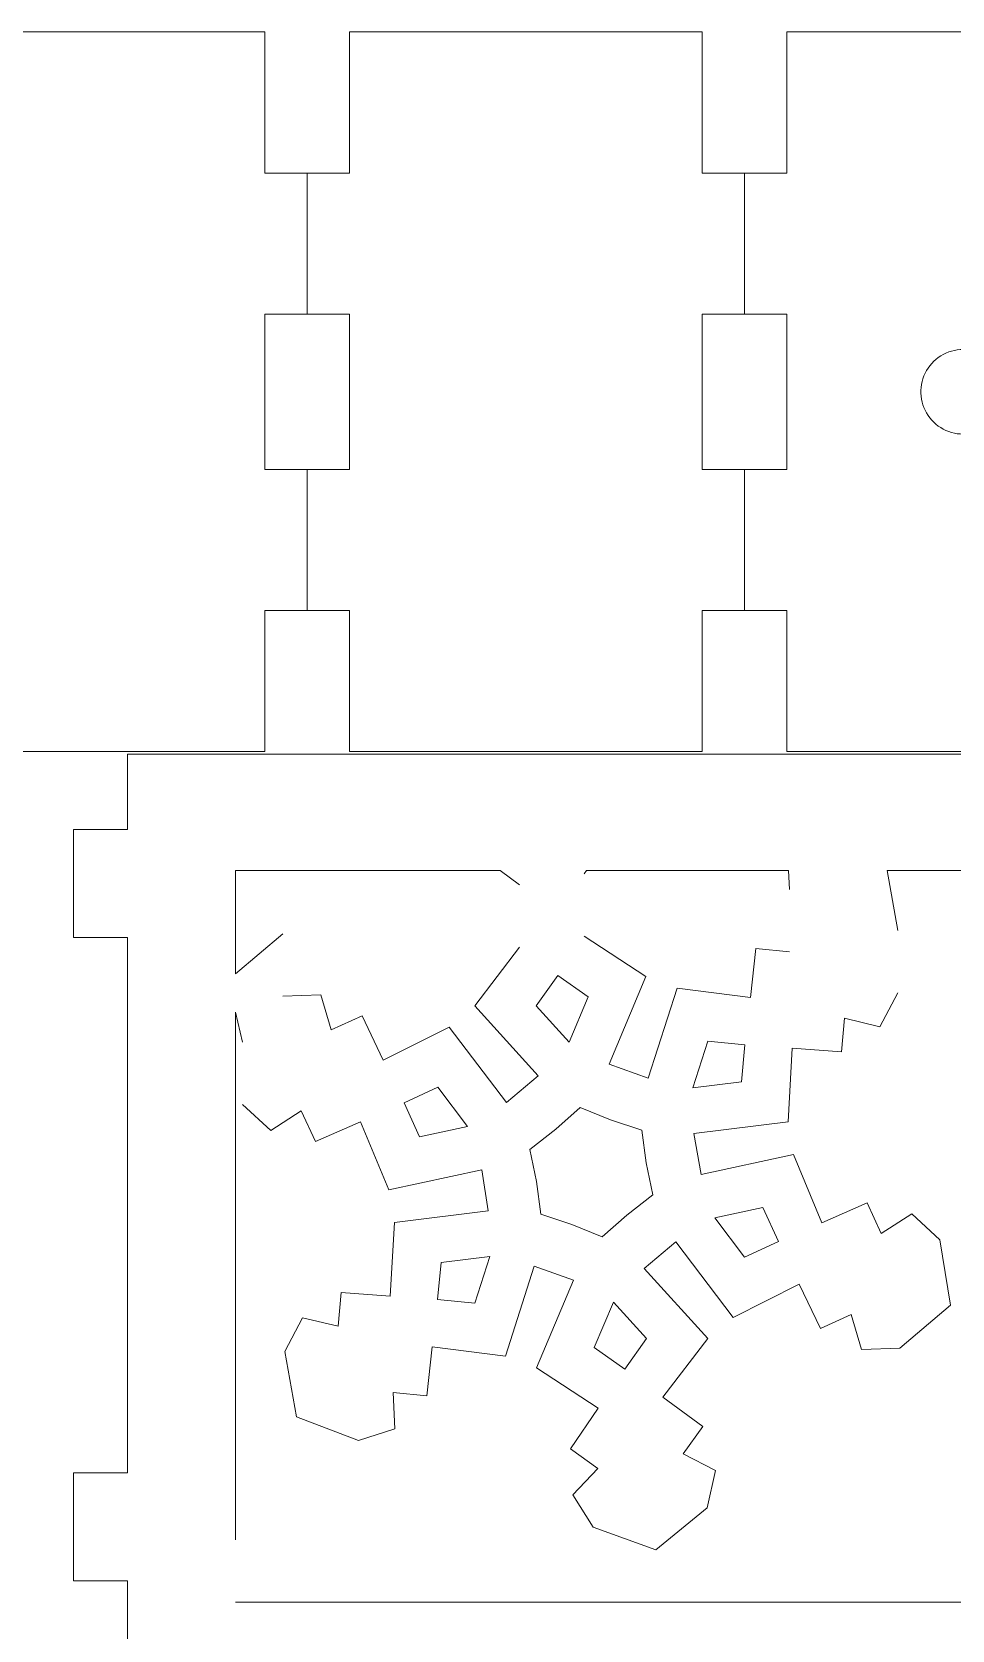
# Model space of a CAD drawing. Header units: centimetres. Extents: x -23 to 23, y -30.7 to 30.7.
# Drawn here: x -0.48 to 9.75, y 12.89 to 30.65 of the extents above; entities that cross this region are included whole.
import ezdxf

# ---------------------------------------------------------------- set-up
doc = ezdxf.new("R2010")
doc.units = ezdxf.units.CM
doc.header["$MEASUREMENT"] = 0
doc.layers.add('layer 1', color=7, linetype='Continuous')

msp = doc.modelspace()

# ---------------------------------------------------------------- linework, layer by layer
at = {"layer": 'layer 1', "color": 1, "lineweight": 9}
for points, knots in [([(-1.81384, 27.51841), (-1.81384, 27.51841), (-1.81384, 25.79337), (-1.81384, 25.79337), (-1.81384, 25.79337), (-1.81384, 25.79337), (-2.2843, 25.79337), (-2.2843, 25.79337), (-2.2843, 25.79337), (-2.2843, 25.79337), (-2.2843, 24.22515), (-2.2843, 24.22515), (-2.2843, 24.22515), (-2.2843, 24.22515), (-1.81384, 24.22515), (-1.81384, 24.22515), (-1.81384, 24.22515), (-1.81384, 24.22515), (-1.81384, 22.65693), (-1.81384, 22.65693), (-1.81384, 22.65693), (-1.81384, 22.65693), (2.10671, 22.65693), (2.10671, 22.65693), (2.10671, 22.65693), (2.10671, 22.65693), (2.10671, 24.22515), (2.10671, 24.22515), (2.10671, 24.22515), (2.10671, 24.22515), (2.57717, 24.22515), (2.57717, 24.22515), (2.57717, 24.22515), (2.57717, 24.22515), (2.57717, 25.79337), (2.57717, 25.79337), (2.57717, 25.79337), (2.57717, 25.79337), (2.10671, 25.79337), (2.10671, 25.79337), (2.10671, 25.79337), (2.10671, 25.79337), (2.10671, 27.51841), (2.10671, 27.51841), (2.10671, 27.51841), (2.10671, 27.51841), (2.57717, 27.51841), (2.57717, 27.51841), (2.57717, 27.51841), (2.57717, 27.51841), (2.57717, 29.08663), (2.57717, 29.08663), (2.57717, 29.08663), (2.57717, 29.08663), (2.10671, 29.08663), (2.10671, 29.08663), (2.10671, 29.08663), (2.10671, 29.08663), (2.10671, 30.65484), (2.10671, 30.65484), (2.10671, 30.65484), (2.10671, 30.65484), (-1.81384, 30.65484), (-1.81384, 30.65484), (-1.81384, 30.65484), (-1.81384, 30.65484), (-1.81384, 29.08663), (-1.81384, 29.08663), (-1.81384, 29.08663), (-1.81384, 29.08663), (-2.2843, 29.08663), (-2.2843, 29.08663), (-2.2843, 29.08663), (-2.2843, 29.08663), (-2.2843, 27.51841), (-2.2843, 27.51841), (-2.2843, 27.51841), (-2.2843, 27.51841), (-1.81384, 27.51841), (-1.81384, 27.51841)], [0, 0, 0, 0, 0.04761905, 0.04761905, 0.04761905, 0.04761905, 0.0952381, 0.0952381, 0.0952381, 0.0952381, 0.14285714, 0.14285714, 0.14285714, 0.14285714, 0.19047619, 0.19047619, 0.19047619, 0.19047619, 0.23809524, 0.23809524, 0.23809524, 0.23809524, 0.28571429, 0.28571429, 0.28571429, 0.28571429, 0.33333333, 0.33333333, 0.33333333, 0.33333333, 0.38095238, 0.38095238, 0.38095238, 0.38095238, 0.42857143, 0.42857143, 0.42857143, 0.42857143, 0.47619048, 0.47619048, 0.47619048, 0.47619048, 0.52380952, 0.52380952, 0.52380952, 0.52380952, 0.57142857, 0.57142857, 0.57142857, 0.57142857, 0.61904762, 0.61904762, 0.61904762, 0.61904762, 0.66666667, 0.66666667, 0.66666667, 0.66666667, 0.71428571, 0.71428571, 0.71428571, 0.71428571, 0.76190476, 0.76190476, 0.76190476, 0.76190476, 0.80952381, 0.80952381, 0.80952381, 0.80952381, 0.85714286, 0.85714286, 0.85714286, 0.85714286, 0.9047619, 0.9047619, 0.9047619, 0.9047619, 1, 1, 1, 1]), ([(3.04762, 27.51841), (3.04762, 27.51841), (3.04762, 25.79337), (3.04762, 25.79337), (3.04762, 25.79337), (3.04762, 25.79337), (2.57717, 25.79337), (2.57717, 25.79337), (2.57717, 25.79337), (2.57717, 25.79337), (2.57717, 24.22515), (2.57717, 24.22515), (2.57717, 24.22515), (2.57717, 24.22515), (3.04762, 24.22515), (3.04762, 24.22515), (3.04762, 24.22515), (3.04762, 24.22515), (3.04762, 22.65693), (3.04762, 22.65693), (3.04762, 22.65693), (3.04762, 22.65693), (6.96817, 22.65693), (6.96817, 22.65693), (6.96817, 22.65693), (6.96817, 22.65693), (6.96817, 24.22515), (6.96817, 24.22515), (6.96817, 24.22515), (6.96817, 24.22515), (7.43863, 24.22515), (7.43863, 24.22515), (7.43863, 24.22515), (7.43863, 24.22515), (7.43863, 25.79337), (7.43863, 25.79337), (7.43863, 25.79337), (7.43863, 25.79337), (6.96817, 25.79337), (6.96817, 25.79337), (6.96817, 25.79337), (6.96817, 25.79337), (6.96817, 27.51841), (6.96817, 27.51841), (6.96817, 27.51841), (6.96817, 27.51841), (7.43863, 27.51841), (7.43863, 27.51841), (7.43863, 27.51841), (7.43863, 27.51841), (7.43863, 29.08663), (7.43863, 29.08663), (7.43863, 29.08663), (7.43863, 29.08663), (6.96817, 29.08663), (6.96817, 29.08663), (6.96817, 29.08663), (6.96817, 29.08663), (6.96817, 30.65484), (6.96817, 30.65484), (6.96817, 30.65484), (6.96817, 30.65484), (3.04762, 30.65484), (3.04762, 30.65484), (3.04762, 30.65484), (3.04762, 30.65484), (3.04762, 29.08663), (3.04762, 29.08663), (3.04762, 29.08663), (3.04762, 29.08663), (2.57717, 29.08663), (2.57717, 29.08663), (2.57717, 29.08663), (2.57717, 29.08663), (2.57717, 27.51841), (2.57717, 27.51841), (2.57717, 27.51841), (2.57717, 27.51841), (3.04762, 27.51841), (3.04762, 27.51841)], [0, 0, 0, 0, 0.04761905, 0.04761905, 0.04761905, 0.04761905, 0.0952381, 0.0952381, 0.0952381, 0.0952381, 0.14285714, 0.14285714, 0.14285714, 0.14285714, 0.19047619, 0.19047619, 0.19047619, 0.19047619, 0.23809524, 0.23809524, 0.23809524, 0.23809524, 0.28571429, 0.28571429, 0.28571429, 0.28571429, 0.33333333, 0.33333333, 0.33333333, 0.33333333, 0.38095238, 0.38095238, 0.38095238, 0.38095238, 0.42857143, 0.42857143, 0.42857143, 0.42857143, 0.47619048, 0.47619048, 0.47619048, 0.47619048, 0.52380952, 0.52380952, 0.52380952, 0.52380952, 0.57142857, 0.57142857, 0.57142857, 0.57142857, 0.61904762, 0.61904762, 0.61904762, 0.61904762, 0.66666667, 0.66666667, 0.66666667, 0.66666667, 0.71428571, 0.71428571, 0.71428571, 0.71428571, 0.76190476, 0.76190476, 0.76190476, 0.76190476, 0.80952381, 0.80952381, 0.80952381, 0.80952381, 0.85714286, 0.85714286, 0.85714286, 0.85714286, 0.9047619, 0.9047619, 0.9047619, 0.9047619, 1, 1, 1, 1]), ([(7.90911, 27.51841), (7.90911, 27.51841), (7.90911, 25.79337), (7.90911, 25.79337), (7.90911, 25.79337), (7.90911, 25.79337), (7.43865, 25.79337), (7.43865, 25.79337), (7.43865, 25.79337), (7.43865, 25.79337), (7.43865, 24.22515), (7.43865, 24.22515), (7.43865, 24.22515), (7.43865, 24.22515), (7.90911, 24.22515), (7.90911, 24.22515), (7.90911, 24.22515), (7.90911, 24.22515), (7.90911, 22.65693), (7.90911, 22.65693), (7.90911, 22.65693), (7.90911, 22.65693), (11.82966, 22.65693), (11.82966, 22.65693), (11.82966, 22.65693), (11.82966, 22.65693), (11.82966, 24.22515), (11.82966, 24.22515), (11.82966, 24.22515), (11.82966, 24.22515), (12.30012, 24.22515), (12.30012, 24.22515), (12.30012, 24.22515), (12.30012, 24.22515), (12.30012, 25.79337), (12.30012, 25.79337), (12.30012, 25.79337), (12.30012, 25.79337), (11.82966, 25.79337), (11.82966, 25.79337), (11.82966, 25.79337), (11.82966, 25.79337), (11.82966, 27.51841), (11.82966, 27.51841), (11.82966, 27.51841), (11.82966, 27.51841), (12.30012, 27.51841), (12.30012, 27.51841), (12.30012, 27.51841), (12.30012, 27.51841), (12.30012, 29.08663), (12.30012, 29.08663), (12.30012, 29.08663), (12.30012, 29.08663), (11.82966, 29.08663), (11.82966, 29.08663), (11.82966, 29.08663), (11.82966, 29.08663), (11.82966, 30.65484), (11.82966, 30.65484), (11.82966, 30.65484), (11.82966, 30.65484), (7.90911, 30.65484), (7.90911, 30.65484), (7.90911, 30.65484), (7.90911, 30.65484), (7.90911, 29.08663), (7.90911, 29.08663), (7.90911, 29.08663), (7.90911, 29.08663), (7.43865, 29.08663), (7.43865, 29.08663), (7.43865, 29.08663), (7.43865, 29.08663), (7.43865, 27.51841), (7.43865, 27.51841), (7.43865, 27.51841), (7.43865, 27.51841), (7.90911, 27.51841), (7.90911, 27.51841)], [0, 0, 0, 0, 0.04761905, 0.04761905, 0.04761905, 0.04761905, 0.0952381, 0.0952381, 0.0952381, 0.0952381, 0.14285714, 0.14285714, 0.14285714, 0.14285714, 0.19047619, 0.19047619, 0.19047619, 0.19047619, 0.23809524, 0.23809524, 0.23809524, 0.23809524, 0.28571429, 0.28571429, 0.28571429, 0.28571429, 0.33333333, 0.33333333, 0.33333333, 0.33333333, 0.38095238, 0.38095238, 0.38095238, 0.38095238, 0.42857143, 0.42857143, 0.42857143, 0.42857143, 0.47619048, 0.47619048, 0.47619048, 0.47619048, 0.52380952, 0.52380952, 0.52380952, 0.52380952, 0.57142857, 0.57142857, 0.57142857, 0.57142857, 0.61904762, 0.61904762, 0.61904762, 0.61904762, 0.66666667, 0.66666667, 0.66666667, 0.66666667, 0.71428571, 0.71428571, 0.71428571, 0.71428571, 0.76190476, 0.76190476, 0.76190476, 0.76190476, 0.80952381, 0.80952381, 0.80952381, 0.80952381, 0.85714286, 0.85714286, 0.85714286, 0.85714286, 0.9047619, 0.9047619, 0.9047619, 0.9047619, 1, 1, 1, 1]), ([(9.3992, 26.67231), (9.3992, 26.67231), (9.40149, 26.70507), (9.40149, 26.70507), (9.40149, 26.70507), (9.40149, 26.70507), (9.40607, 26.73759), (9.40607, 26.73759), (9.40607, 26.73759), (9.40607, 26.73759), (9.41289, 26.76971), (9.41289, 26.76971), (9.41289, 26.76971), (9.41289, 26.76971), (9.42194, 26.80128), (9.42194, 26.80128), (9.42194, 26.80128), (9.42194, 26.80128), (9.43318, 26.83213), (9.43318, 26.83213), (9.43318, 26.83213), (9.43318, 26.83213), (9.44653, 26.86213), (9.44653, 26.86213), (9.44653, 26.86213), (9.44653, 26.86213), (9.46195, 26.89112), (9.46195, 26.89112), (9.46195, 26.89112), (9.46195, 26.89112), (9.47935, 26.91897), (9.47935, 26.91897), (9.47935, 26.91897), (9.47935, 26.91897), (9.49866, 26.94554), (9.49866, 26.94554), (9.49866, 26.94554), (9.49866, 26.94554), (9.51977, 26.97069), (9.51977, 26.97069), (9.51977, 26.97069), (9.51977, 26.97069), (9.54257, 26.99431), (9.54257, 26.99431), (9.54257, 26.99431), (9.54257, 26.99431), (9.56697, 27.01628), (9.56697, 27.01628), (9.56697, 27.01628), (9.56697, 27.01628), (9.59284, 27.03651), (9.59284, 27.03651), (9.59284, 27.03651), (9.59284, 27.03651), (9.62007, 27.05488), (9.62007, 27.05488), (9.62007, 27.05488), (9.62007, 27.05488), (9.64852, 27.07128), (9.64852, 27.07128), (9.64852, 27.07128), (9.64852, 27.07128), (9.67803, 27.08567), (9.67803, 27.08567), (9.67803, 27.08567), (9.67803, 27.08567), (9.70848, 27.09799), (9.70848, 27.09799), (9.70848, 27.09799), (9.70848, 27.09799), (9.73971, 27.10813), (9.73971, 27.10813), (9.73971, 27.10813), (9.73971, 27.10813), (9.77157, 27.11607), (9.77157, 27.11607), (9.77157, 27.11607), (9.77157, 27.11607), (9.80391, 27.12178), (9.80391, 27.12178), (9.80391, 27.12178), (9.80391, 27.12178), (9.83656, 27.12521), (9.83656, 27.12521), (9.83656, 27.12521), (9.83656, 27.12521), (9.86938, 27.12635), (9.86938, 27.12635), (9.86938, 27.12635), (9.86938, 27.12635), (9.90221, 27.12521), (9.90221, 27.12521), (9.90221, 27.12521), (9.90221, 27.12521), (9.93486, 27.12178), (9.93486, 27.12178), (9.93486, 27.12178), (9.93486, 27.12178), (9.96719, 27.11607), (9.96719, 27.11607), (9.96719, 27.11607), (9.96719, 27.11607), (9.99906, 27.10813), (9.99906, 27.10813), (9.99906, 27.10813), (9.99906, 27.10813), (10.0303, 27.09799), (10.0303, 27.09799), (10.0303, 27.09799), (10.0303, 27.09799), (10.06074, 27.08567), (10.06074, 27.08567), (10.06074, 27.08567), (10.06074, 27.08567), (10.09025, 27.07128), (10.09025, 27.07128), (10.09025, 27.07128), (10.09025, 27.07128), (10.1187, 27.05488), (10.1187, 27.05488), (10.1187, 27.05488), (10.1187, 27.05488), (10.14592, 27.03651), (10.14592, 27.03651), (10.14592, 27.03651), (10.14592, 27.03651), (10.1718, 27.01628), (10.1718, 27.01628), (10.1718, 27.01628), (10.1718, 27.01628), (10.1962, 26.99431), (10.1962, 26.99431), (10.1962, 26.99431), (10.1962, 26.99431), (10.219, 26.97069), (10.219, 26.97069), (10.219, 26.97069), (10.219, 26.97069), (10.24011, 26.94554), (10.24011, 26.94554), (10.24011, 26.94554), (10.24011, 26.94554), (10.25942, 26.91897), (10.25942, 26.91897), (10.25942, 26.91897), (10.25942, 26.91897), (10.27682, 26.89112), (10.27682, 26.89112), (10.27682, 26.89112), (10.27682, 26.89112), (10.29224, 26.86213), (10.29224, 26.86213), (10.29224, 26.86213), (10.29224, 26.86213), (10.3056, 26.83213), (10.3056, 26.83213), (10.3056, 26.83213), (10.3056, 26.83213), (10.31683, 26.80128), (10.31683, 26.80128), (10.31683, 26.80128), (10.31683, 26.80128), (10.32588, 26.76971), (10.32588, 26.76971), (10.32588, 26.76971), (10.32588, 26.76971), (10.3327, 26.73759), (10.3327, 26.73759), (10.3327, 26.73759), (10.3327, 26.73759), (10.33728, 26.70507), (10.33728, 26.70507), (10.33728, 26.70507), (10.33728, 26.70507), (10.33957, 26.67231), (10.33957, 26.67231), (10.33957, 26.67231), (10.33957, 26.67231), (10.33957, 26.63947), (10.33957, 26.63947), (10.33957, 26.63947), (10.33957, 26.63947), (10.33728, 26.60671), (10.33728, 26.60671), (10.33728, 26.60671), (10.33728, 26.60671), (10.3327, 26.5742), (10.3327, 26.5742), (10.3327, 26.5742), (10.3327, 26.5742), (10.32588, 26.54207), (10.32588, 26.54207), (10.32588, 26.54207), (10.32588, 26.54207), (10.31683, 26.51052), (10.31683, 26.51052), (10.31683, 26.51052), (10.31683, 26.51052), (10.3056, 26.47965), (10.3056, 26.47965), (10.3056, 26.47965), (10.3056, 26.47965), (10.29224, 26.44965), (10.29224, 26.44965), (10.29224, 26.44965), (10.29224, 26.44965), (10.27682, 26.42066), (10.27682, 26.42066), (10.27682, 26.42066), (10.27682, 26.42066), (10.25942, 26.3928), (10.25942, 26.3928), (10.25942, 26.3928), (10.25942, 26.3928), (10.24011, 26.36624), (10.24011, 26.36624), (10.24011, 26.36624), (10.24011, 26.36624), (10.219, 26.34109), (10.219, 26.34109), (10.219, 26.34109), (10.219, 26.34109), (10.1962, 26.31747), (10.1962, 26.31747), (10.1962, 26.31747), (10.1962, 26.31747), (10.1718, 26.2955), (10.1718, 26.2955), (10.1718, 26.2955), (10.1718, 26.2955), (10.14592, 26.27528), (10.14592, 26.27528), (10.14592, 26.27528), (10.14592, 26.27528), (10.1187, 26.25692), (10.1187, 26.25692), (10.1187, 26.25692), (10.1187, 26.25692), (10.09025, 26.2405), (10.09025, 26.2405), (10.09025, 26.2405), (10.09025, 26.2405), (10.06074, 26.2261), (10.06074, 26.2261), (10.06074, 26.2261), (10.06074, 26.2261), (10.0303, 26.21379), (10.0303, 26.21379), (10.0303, 26.21379), (10.0303, 26.21379), (9.99906, 26.20365), (9.99906, 26.20365), (9.99906, 26.20365), (9.99906, 26.20365), (9.96719, 26.19571), (9.96719, 26.19571), (9.96719, 26.19571), (9.96719, 26.19571), (9.93486, 26.19), (9.93486, 26.19), (9.93486, 26.19), (9.93486, 26.19), (9.90221, 26.18657), (9.90221, 26.18657), (9.90221, 26.18657), (9.90221, 26.18657), (9.86938, 26.18542), (9.86938, 26.18542), (9.86938, 26.18542), (9.86938, 26.18542), (9.83656, 26.18657), (9.83656, 26.18657), (9.83656, 26.18657), (9.83656, 26.18657), (9.80391, 26.19), (9.80391, 26.19), (9.80391, 26.19), (9.80391, 26.19), (9.77157, 26.19571), (9.77157, 26.19571), (9.77157, 26.19571), (9.77157, 26.19571), (9.73971, 26.20365), (9.73971, 26.20365), (9.73971, 26.20365), (9.73971, 26.20365), (9.70848, 26.21379), (9.70848, 26.21379), (9.70848, 26.21379), (9.70848, 26.21379), (9.67803, 26.2261), (9.67803, 26.2261), (9.67803, 26.2261), (9.67803, 26.2261), (9.64852, 26.2405), (9.64852, 26.2405), (9.64852, 26.2405), (9.64852, 26.2405), (9.62007, 26.25692), (9.62007, 26.25692), (9.62007, 26.25692), (9.62007, 26.25692), (9.59284, 26.27528), (9.59284, 26.27528), (9.59284, 26.27528), (9.59284, 26.27528), (9.56697, 26.2955), (9.56697, 26.2955), (9.56697, 26.2955), (9.56697, 26.2955), (9.54257, 26.31747), (9.54257, 26.31747), (9.54257, 26.31747), (9.54257, 26.31747), (9.51977, 26.34109), (9.51977, 26.34109), (9.51977, 26.34109), (9.51977, 26.34109), (9.49866, 26.36624), (9.49866, 26.36624), (9.49866, 26.36624), (9.49866, 26.36624), (9.47935, 26.3928), (9.47935, 26.3928), (9.47935, 26.3928), (9.47935, 26.3928), (9.46195, 26.42066), (9.46195, 26.42066), (9.46195, 26.42066), (9.46195, 26.42066), (9.44653, 26.44965), (9.44653, 26.44965), (9.44653, 26.44965), (9.44653, 26.44965), (9.43318, 26.47965), (9.43318, 26.47965), (9.43318, 26.47965), (9.43318, 26.47965), (9.42194, 26.51052), (9.42194, 26.51052), (9.42194, 26.51052), (9.42194, 26.51052), (9.41289, 26.54207), (9.41289, 26.54207), (9.41289, 26.54207), (9.41289, 26.54207), (9.40607, 26.5742), (9.40607, 26.5742), (9.40607, 26.5742), (9.40607, 26.5742), (9.40149, 26.60671), (9.40149, 26.60671), (9.40149, 26.60671), (9.40149, 26.60671), (9.3992, 26.63947), (9.3992, 26.63947), (9.3992, 26.63947), (9.3992, 26.63947), (9.3992, 26.67231), (9.3992, 26.67231)], [0, 0, 0, 0, 0.01098901, 0.01098901, 0.01098901, 0.01098901, 0.02197802, 0.02197802, 0.02197802, 0.02197802, 0.03296703, 0.03296703, 0.03296703, 0.03296703, 0.04395604, 0.04395604, 0.04395604, 0.04395604, 0.05494505, 0.05494505, 0.05494505, 0.05494505, 0.06593407, 0.06593407, 0.06593407, 0.06593407, 0.07692308, 0.07692308, 0.07692308, 0.07692308, 0.08791209, 0.08791209, 0.08791209, 0.08791209, 0.0989011, 0.0989011, 0.0989011, 0.0989011, 0.10989011, 0.10989011, 0.10989011, 0.10989011, 0.12087912, 0.12087912, 0.12087912, 0.12087912, 0.13186813, 0.13186813, 0.13186813, 0.13186813, 0.14285714, 0.14285714, 0.14285714, 0.14285714, 0.15384615, 0.15384615, 0.15384615, 0.15384615, 0.16483516, 0.16483516, 0.16483516, 0.16483516, 0.17582418, 0.17582418, 0.17582418, 0.17582418, 0.18681319, 0.18681319, 0.18681319, 0.18681319, 0.1978022, 0.1978022, 0.1978022, 0.1978022, 0.20879121, 0.20879121, 0.20879121, 0.20879121, 0.21978022, 0.21978022, 0.21978022, 0.21978022, 0.23076923, 0.23076923, 0.23076923, 0.23076923, 0.24175824, 0.24175824, 0.24175824, 0.24175824, 0.25274725, 0.25274725, 0.25274725, 0.25274725, 0.26373626, 0.26373626, 0.26373626, 0.26373626, 0.27472527, 0.27472527, 0.27472527, 0.27472527, 0.28571429, 0.28571429, 0.28571429, 0.28571429, 0.2967033, 0.2967033, 0.2967033, 0.2967033, 0.30769231, 0.30769231, 0.30769231, 0.30769231, 0.31868132, 0.31868132, 0.31868132, 0.31868132, 0.32967033, 0.32967033, 0.32967033, 0.32967033, 0.34065934, 0.34065934, 0.34065934, 0.34065934, 0.35164835, 0.35164835, 0.35164835, 0.35164835, 0.36263736, 0.36263736, 0.36263736, 0.36263736, 0.37362637, 0.37362637, 0.37362637, 0.37362637, 0.38461538, 0.38461538, 0.38461538, 0.38461538, 0.3956044, 0.3956044, 0.3956044, 0.3956044, 0.40659341, 0.40659341, 0.40659341, 0.40659341, 0.41758242, 0.41758242, 0.41758242, 0.41758242, 0.42857143, 0.42857143, 0.42857143, 0.42857143, 0.43956044, 0.43956044, 0.43956044, 0.43956044, 0.45054945, 0.45054945, 0.45054945, 0.45054945, 0.46153846, 0.46153846, 0.46153846, 0.46153846, 0.47252747, 0.47252747, 0.47252747, 0.47252747, 0.48351648, 0.48351648, 0.48351648, 0.48351648, 0.49450549, 0.49450549, 0.49450549, 0.49450549, 0.50549451, 0.50549451, 0.50549451, 0.50549451, 0.51648352, 0.51648352, 0.51648352, 0.51648352, 0.52747253, 0.52747253, 0.52747253, 0.52747253, 0.53846154, 0.53846154, 0.53846154, 0.53846154, 0.54945055, 0.54945055, 0.54945055, 0.54945055, 0.56043956, 0.56043956, 0.56043956, 0.56043956, 0.57142857, 0.57142857, 0.57142857, 0.57142857, 0.58241758, 0.58241758, 0.58241758, 0.58241758, 0.59340659, 0.59340659, 0.59340659, 0.59340659, 0.6043956, 0.6043956, 0.6043956, 0.6043956, 0.61538462, 0.61538462, 0.61538462, 0.61538462, 0.62637363, 0.62637363, 0.62637363, 0.62637363, 0.63736264, 0.63736264, 0.63736264, 0.63736264, 0.64835165, 0.64835165, 0.64835165, 0.64835165, 0.65934066, 0.65934066, 0.65934066, 0.65934066, 0.67032967, 0.67032967, 0.67032967, 0.67032967, 0.68131868, 0.68131868, 0.68131868, 0.68131868, 0.69230769, 0.69230769, 0.69230769, 0.69230769, 0.7032967, 0.7032967, 0.7032967, 0.7032967, 0.71428571, 0.71428571, 0.71428571, 0.71428571, 0.72527473, 0.72527473, 0.72527473, 0.72527473, 0.73626374, 0.73626374, 0.73626374, 0.73626374, 0.74725275, 0.74725275, 0.74725275, 0.74725275, 0.75824176, 0.75824176, 0.75824176, 0.75824176, 0.76923077, 0.76923077, 0.76923077, 0.76923077, 0.78021978, 0.78021978, 0.78021978, 0.78021978, 0.79120879, 0.79120879, 0.79120879, 0.79120879, 0.8021978, 0.8021978, 0.8021978, 0.8021978, 0.81318681, 0.81318681, 0.81318681, 0.81318681, 0.82417582, 0.82417582, 0.82417582, 0.82417582, 0.83516484, 0.83516484, 0.83516484, 0.83516484, 0.84615385, 0.84615385, 0.84615385, 0.84615385, 0.85714286, 0.85714286, 0.85714286, 0.85714286, 0.86813187, 0.86813187, 0.86813187, 0.86813187, 0.87912088, 0.87912088, 0.87912088, 0.87912088, 0.89010989, 0.89010989, 0.89010989, 0.89010989, 0.9010989, 0.9010989, 0.9010989, 0.9010989, 0.91208791, 0.91208791, 0.91208791, 0.91208791, 0.92307692, 0.92307692, 0.92307692, 0.92307692, 0.93406593, 0.93406593, 0.93406593, 0.93406593, 0.94505495, 0.94505495, 0.94505495, 0.94505495, 0.95604396, 0.95604396, 0.95604396, 0.95604396, 0.96703297, 0.96703297, 0.96703297, 0.96703297, 0.97802198, 0.97802198, 0.97802198, 0.97802198, 1, 1, 1, 1])]:
    msp.add_open_spline(points, degree=3, knots=knots, dxfattribs=at)
for points in [[(0.58044, 21.79042), (0.58044, 21.79042), (0.58044, 22.62938), (0.58044, 22.62938)], [(19.77875, 22.62938), (19.77875, 22.62938), (0.58044, 22.62938), (0.58044, 22.62938)], [(-0.01952, 21.79042), (-0.01952, 21.79042), (-0.01952, 20.59053), (-0.01952, 20.59053)], [(-0.01952, 21.79042), (-0.01952, 21.79042), (0.58044, 21.79042), (0.58044, 21.79042)], [(1.78033, 20.18641), (1.78033, 20.18641), (1.78033, 21.33446), (1.78033, 21.33446)], [(1.78033, 21.33446), (1.78033, 21.33446), (4.72412, 21.33446), (4.72412, 21.33446)], [(4.72411, 21.33446), (4.72411, 21.33446), (4.93972, 21.17679), (4.93972, 21.17679)], [(5.68198, 21.33446), (5.68198, 21.33446), (5.65779, 21.29922), (5.65779, 21.29922)], [(5.68198, 21.33446), (5.68198, 21.33446), (7.92721, 21.33446), (7.92721, 21.33446)], [(7.92721, 21.33446), (7.92721, 21.33446), (7.93747, 21.12533), (7.93747, 21.12533)], [(9.02391, 21.33446), (9.02391, 21.33446), (14.29071, 21.33446), (14.29071, 21.33446)], [(9.02391, 21.33446), (9.02391, 21.33446), (9.14311, 20.66815), (9.14311, 20.66815)], [(1.78033, 20.18641), (1.78033, 20.18641), (2.30628, 20.62997), (2.30628, 20.62997)], [(5.65779, 20.60578), (5.65779, 20.60578), (6.34359, 20.15613), (6.34359, 20.15613)], [(-0.01952, 20.59053), (-0.01952, 20.59053), (0.58044, 20.59053), (0.58044, 20.59053)], [(0.58044, 14.63905), (0.58044, 14.63905), (0.58044, 20.59053), (0.58044, 20.59053)], [(4.93972, 20.48334), (4.93972, 20.48334), (4.44169, 19.83182), (4.44169, 19.83182)], [(7.56293, 20.46679), (7.56293, 20.46679), (7.50396, 19.92203), (7.50396, 19.92203)], [(7.93747, 20.43188), (7.93747, 20.43188), (7.56293, 20.46678), (7.56293, 20.46678)], [(5.36267, 20.16971), (5.36267, 20.16971), (5.12234, 19.83057), (5.12234, 19.83057)], [(5.36267, 20.16971), (5.36267, 20.16971), (5.70183, 19.92938), (5.70183, 19.92938)], [(6.34359, 20.15613), (6.34359, 20.15613), (5.93466, 19.18307), (5.93466, 19.18307)], [(2.30628, 19.93653), (2.30628, 19.93653), (2.73123, 19.95179), (2.73123, 19.95179)], [(2.73123, 19.95179), (2.73123, 19.95179), (2.84651, 19.56378), (2.84651, 19.56378)], [(5.70183, 19.92938), (5.70183, 19.92938), (5.48929, 19.42725), (5.48929, 19.42725)], [(6.6907, 20.02757), (6.6907, 20.02757), (6.36868, 19.02772), (6.36868, 19.02772)], [(7.50395, 19.92203), (7.50395, 19.92203), (6.6907, 20.02757), (6.6907, 20.02757)], [(9.14313, 19.97472), (9.14313, 19.97472), (8.94387, 19.59907), (8.94387, 19.59907)], [(1.78033, 19.76131), (1.78033, 19.76131), (1.86048, 19.42633), (1.86048, 19.42633)], [(1.78033, 13.89511), (1.78033, 13.89511), (1.78033, 19.76131), (1.78033, 19.76131)], [(2.8465, 19.5638), (2.8465, 19.5638), (3.18831, 19.72084), (3.18831, 19.72084)], [(3.18831, 19.72084), (3.18831, 19.72084), (3.42448, 19.2264), (3.42448, 19.2264)], [(4.44169, 19.83182), (4.44169, 19.83182), (5.14657, 19.05303), (5.14657, 19.05303)], [(5.12234, 19.83057), (5.12234, 19.83057), (5.48929, 19.42725), (5.48929, 19.42725)], [(3.42448, 19.2264), (3.42448, 19.2264), (4.15679, 19.59549), (4.15679, 19.59549)], [(4.15681, 19.59549), (4.15681, 19.59549), (4.79504, 18.75482), (4.79504, 18.75482)], [(8.5502, 19.69324), (8.5502, 19.69324), (8.51531, 19.3187), (8.51531, 19.3187)], [(8.94387, 19.59907), (8.94387, 19.59907), (8.55021, 19.69324), (8.55021, 19.69324)], [(7.02994, 19.43748), (7.02994, 19.43748), (6.86413, 18.91804), (6.86413, 18.91804)], [(7.44382, 19.39892), (7.44382, 19.39892), (7.02994, 19.43748), (7.02994, 19.43748)], [(7.44382, 19.39892), (7.44382, 19.39892), (7.40526, 18.98503), (7.40526, 18.98503)], [(7.96903, 19.36137), (7.96903, 19.36137), (7.92252, 18.54262), (7.92252, 18.54262)], [(8.51531, 19.31869), (8.51531, 19.31869), (7.96902, 19.36137), (7.96902, 19.36137)], [(5.93466, 19.18307), (5.93466, 19.18307), (6.36868, 19.02772), (6.36868, 19.02772)], [(4.79502, 18.75482), (4.79502, 18.75482), (5.14657, 19.05303), (5.14657, 19.05303)], [(3.65458, 18.75279), (3.65458, 18.75279), (4.03229, 18.92633), (4.03229, 18.92633)], [(4.03229, 18.92633), (4.03229, 18.92633), (4.36088, 18.4912), (4.36088, 18.4912)], [(7.40526, 18.98505), (7.40526, 18.98505), (6.86413, 18.91805), (6.86413, 18.91805)], [(1.86048, 18.73289), (1.86048, 18.73289), (2.17298, 18.4445), (2.17298, 18.4445)], [(2.17298, 18.44451), (2.17298, 18.44451), (2.51317, 18.66381), (2.51317, 18.66381)], [(2.51317, 18.66381), (2.51317, 18.66381), (2.67021, 18.322), (2.67021, 18.322)], [(3.65458, 18.75279), (3.65458, 18.75279), (3.82812, 18.37509), (3.82812, 18.37509)], [(5.61321, 18.70046), (5.61321, 18.70046), (5.34057, 18.45835), (5.34057, 18.45835)], [(5.61321, 18.70046), (5.61321, 18.70046), (5.95067, 18.56238), (5.95067, 18.56238)], [(2.67023, 18.322), (2.67023, 18.322), (3.17149, 18.54331), (3.17149, 18.54331)], [(3.17149, 18.54331), (3.17149, 18.54331), (3.48671, 17.78624), (3.48671, 17.78624)], [(3.82812, 18.37507), (3.82812, 18.37507), (4.36088, 18.4912), (4.36088, 18.4912)], [(6.29667, 18.44732), (6.29667, 18.44732), (5.95067, 18.56237), (5.95067, 18.56237)], [(7.9225, 18.54264), (7.9225, 18.54264), (6.87534, 18.41025), (6.87534, 18.41025)], [(5.05226, 18.23513), (5.05226, 18.23513), (5.34057, 18.45833), (5.34057, 18.45833)], [(6.29667, 18.44732), (6.29667, 18.44732), (6.34582, 18.08602), (6.34582, 18.08602)], [(6.87536, 18.41023), (6.87536, 18.41023), (6.95785, 17.95669), (6.95785, 17.95669)], [(5.05226, 18.23513), (5.05226, 18.23513), (5.12562, 17.87796), (5.12562, 17.87796)], [(7.98473, 18.17774), (7.98473, 18.17774), (6.95783, 17.95669), (6.95783, 17.95669)], [(8.29994, 17.42067), (8.29994, 17.42067), (7.98473, 18.17774), (7.98473, 18.17774)], [(3.48671, 17.78625), (3.48671, 17.78625), (4.51856, 18.00838), (4.51856, 18.00838)], [(4.51856, 18.00836), (4.51856, 18.00836), (4.59105, 17.55311), (4.59105, 17.55311)], [(6.41918, 17.72886), (6.41918, 17.72886), (6.34582, 18.08602), (6.34582, 18.08602)], [(5.17477, 17.51666), (5.17477, 17.51666), (5.12562, 17.87796), (5.12562, 17.87796)], [(6.41918, 17.72886), (6.41918, 17.72886), (6.13086, 17.50565), (6.13086, 17.50565)], [(7.64333, 17.58891), (7.64333, 17.58891), (7.11058, 17.47278), (7.11058, 17.47278)], [(7.81687, 17.2112), (7.81687, 17.2112), (7.64333, 17.58891), (7.64333, 17.58891)], [(8.80121, 17.64198), (8.80121, 17.64198), (8.29994, 17.42067), (8.29994, 17.42067)], [(8.95827, 17.30017), (8.95827, 17.30017), (8.80122, 17.64198), (8.80122, 17.64198)], [(3.50242, 16.60261), (3.50242, 16.60261), (3.54893, 17.42136), (3.54893, 17.42136)], [(3.54893, 17.42136), (3.54893, 17.42136), (4.59106, 17.55311), (4.59106, 17.55311)], [(5.17477, 17.51666), (5.17477, 17.51666), (5.52076, 17.40162), (5.52076, 17.40162)], [(5.85823, 17.26354), (5.85823, 17.26354), (6.13086, 17.50565), (6.13086, 17.50565)], [(7.43915, 17.03765), (7.43915, 17.03765), (7.11056, 17.47278), (7.11056, 17.47278)], [(9.29847, 17.51949), (9.29847, 17.51949), (8.95827, 17.30019), (8.95827, 17.30019)], [(9.61096, 17.23109), (9.61096, 17.23109), (9.29847, 17.51949), (9.29847, 17.51949)], [(5.85823, 17.26354), (5.85823, 17.26354), (5.52076, 17.40162), (5.52076, 17.40162)], [(9.72901, 16.503), (9.72901, 16.503), (9.61096, 17.23109), (9.61096, 17.23109)], [(6.67641, 17.20917), (6.67641, 17.20917), (6.32487, 16.91095), (6.32487, 16.91095)], [(7.31465, 16.36849), (7.31465, 16.36849), (6.67641, 17.20915), (6.67641, 17.20915)], [(7.81687, 17.2112), (7.81687, 17.2112), (7.43916, 17.03767), (7.43916, 17.03767)], [(4.02762, 16.56507), (4.02762, 16.56507), (4.06618, 16.97895), (4.06618, 16.97895)], [(4.06619, 16.97894), (4.06619, 16.97894), (4.60732, 17.04593), (4.60732, 17.04593)], [(4.4415, 16.52651), (4.4415, 16.52651), (4.60731, 17.04595), (4.60731, 17.04595)], [(4.78074, 15.93642), (4.78074, 15.93642), (5.10275, 16.93626), (5.10275, 16.93626)], [(5.53677, 16.78092), (5.53677, 16.78092), (5.10275, 16.93626), (5.10275, 16.93626)], [(7.02975, 16.13216), (7.02975, 16.13216), (6.32487, 16.91095), (6.32487, 16.91095)], [(5.12785, 15.80785), (5.12785, 15.80785), (5.53677, 16.78092), (5.53677, 16.78092)], [(8.04696, 16.73759), (8.04696, 16.73759), (7.31465, 16.36849), (7.31465, 16.36849)], [(8.28313, 16.24314), (8.28313, 16.24314), (8.04696, 16.73759), (8.04696, 16.73759)], [(2.92124, 16.27076), (2.92124, 16.27076), (2.95613, 16.6453), (2.95613, 16.6453)], [(2.95613, 16.6453), (2.95613, 16.6453), (3.50242, 16.60261), (3.50242, 16.60261)], [(4.02762, 16.56507), (4.02762, 16.56507), (4.4415, 16.52651), (4.4415, 16.52651)], [(5.76962, 16.0346), (5.76962, 16.0346), (5.98216, 16.53673), (5.98216, 16.53673)], [(6.3491, 16.13342), (6.3491, 16.13342), (5.98216, 16.53673), (5.98216, 16.53673)], [(2.32833, 15.98927), (2.32833, 15.98927), (2.52758, 16.36492), (2.52758, 16.36492)], [(2.52758, 16.36492), (2.52758, 16.36492), (2.92124, 16.27074), (2.92124, 16.27074)], [(8.62494, 16.4002), (8.62494, 16.4002), (8.28313, 16.24316), (8.28313, 16.24316)], [(8.74022, 16.01219), (8.74022, 16.01219), (8.62494, 16.4002), (8.62494, 16.4002)], [(9.72901, 16.503), (9.72901, 16.503), (9.16516, 16.02747), (9.16516, 16.02747)], [(2.45822, 15.2632), (2.45822, 15.2632), (2.32833, 15.98928), (2.32833, 15.98928)], [(3.90851, 15.49721), (3.90851, 15.49721), (3.96749, 16.04197), (3.96749, 16.04197)], [(3.96749, 16.04196), (3.96749, 16.04196), (4.78074, 15.93642), (4.78074, 15.93642)], [(6.10877, 15.79427), (6.10877, 15.79427), (5.76962, 16.0346), (5.76962, 16.0346)], [(6.10877, 15.79427), (6.10877, 15.79427), (6.3491, 16.13342), (6.3491, 16.13342)], [(6.53171, 15.48065), (6.53171, 15.48065), (7.02975, 16.13216), (7.02975, 16.13216)], [(9.16516, 16.02745), (9.16516, 16.02745), (8.7402, 16.01219), (8.7402, 16.01219)], [(5.81364, 15.3582), (5.81364, 15.3582), (5.12785, 15.80785), (5.12785, 15.80785)], [(3.53397, 15.5321), (3.53397, 15.5321), (3.90851, 15.49721), (3.90851, 15.49721)], [(3.55379, 15.12781), (3.55379, 15.12781), (3.53397, 15.53208), (3.53397, 15.53208)], [(6.97401, 15.15718), (6.97401, 15.15718), (6.53171, 15.48065), (6.53171, 15.48065)], [(5.50354, 14.90644), (5.50354, 14.90644), (5.81366, 15.3582), (5.81366, 15.3582)], [(2.45822, 15.2632), (2.45822, 15.2632), (3.1478, 15.0014), (3.1478, 15.0014)], [(3.1478, 15.0014), (3.1478, 15.0014), (3.55379, 15.12783), (3.55379, 15.12783)], [(6.75652, 14.85028), (6.75652, 14.85028), (6.97401, 15.1572), (6.97401, 15.1572)], [(5.81046, 14.68896), (5.81046, 14.68896), (5.50354, 14.90646), (5.50354, 14.90646)], [(7.11655, 14.6653), (7.11655, 14.6653), (6.75652, 14.85027), (6.75652, 14.85027)], [(-0.01952, 13.43916), (-0.01952, 13.43916), (-0.01952, 14.63905), (-0.01952, 14.63905)], [(-0.01952, 14.63905), (-0.01952, 14.63905), (0.58044, 14.63905), (0.58044, 14.63905)], [(5.53207, 14.39513), (5.53207, 14.39513), (5.81044, 14.68896), (5.81044, 14.68896)], [(7.02304, 14.25049), (7.02304, 14.25049), (7.11655, 14.66531), (7.11655, 14.66531)], [(5.75777, 14.03473), (5.75777, 14.03473), (5.53207, 14.39513), (5.53207, 14.39513)], [(6.45152, 13.78419), (6.45152, 13.78419), (7.02304, 14.25049), (7.02304, 14.25049)], [(6.45152, 13.78419), (6.45152, 13.78419), (5.75777, 14.03473), (5.75777, 14.03473)], [(-0.01952, 13.43916), (-0.01952, 13.43916), (0.58044, 13.43916), (0.58044, 13.43916)], [(0.58044, 11.13358), (0.58044, 11.13358), (0.58044, 13.43916), (0.58044, 13.43916)], [(1.78033, 13.20166), (1.78033, 13.20166), (10.53908, 13.20166), (10.53908, 13.20166)]]:
    msp.add_open_spline(points, degree=3, dxfattribs=at)

doc.saveas('drawing.dxf')
